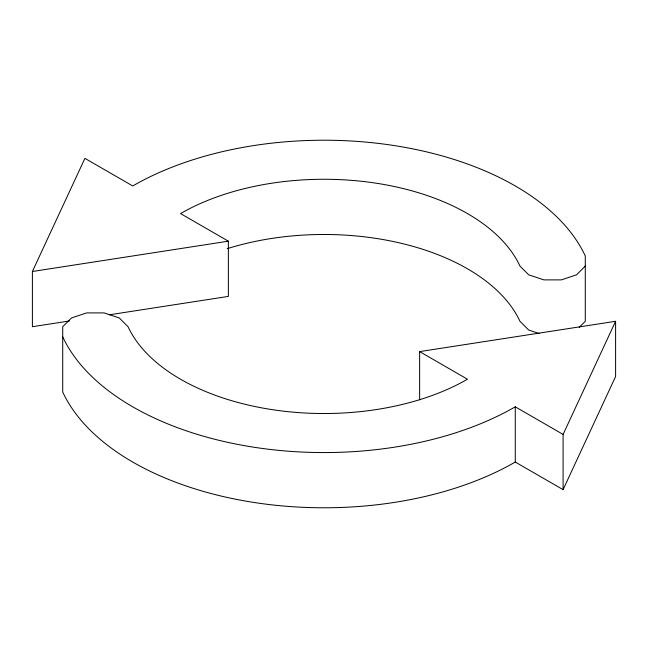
<?xml version="1.0" encoding="UTF-8"?>
<svg xmlns="http://www.w3.org/2000/svg" width="648" height="648" viewBox="0 0 648 648"><rect width="100%" height="100%" fill="white"/><g stroke="black" fill="none" stroke-linecap="round" stroke-linejoin="round"><path stroke-width="0.97" d="M69.393 320.987L32.4 326.705L32.4 271.496L84.904 158.355L132.727 185.96A270.5 156.176 0 0 1 585.282 255.968L585.282 321.295L579.223 327.353M419.637 351.605L467.459 379.218A202.873 117.126 0 0 1 128.037 326.705L119.289 317.957L104.126 312.903L86.621 312.903L71.466 317.957L62.718 326.705L62.718 392.032A270.5 156.176 0 0 0 515.273 462.04L563.096 489.645L563.096 434.427L615.6 321.295L419.637 351.605L419.637 399.8M563.096 489.645L615.6 376.504L615.6 321.295M585.282 266.077L576.534 274.825L561.379 279.879L543.875 279.879L528.711 274.825L519.963 266.077A202.873 117.126 0 0 0 180.541 213.573L228.363 241.178L228.363 296.395L109.382 314.798M32.4 271.496L228.363 241.178M539.136 333.518L528.711 330.043L519.963 321.295A202.873 117.126 0 0 0 227.156 248.686M62.718 336.814A270.5 156.176 0 0 0 515.273 406.823L563.096 434.427M515.273 406.823L515.273 462.04"/></g></svg>
